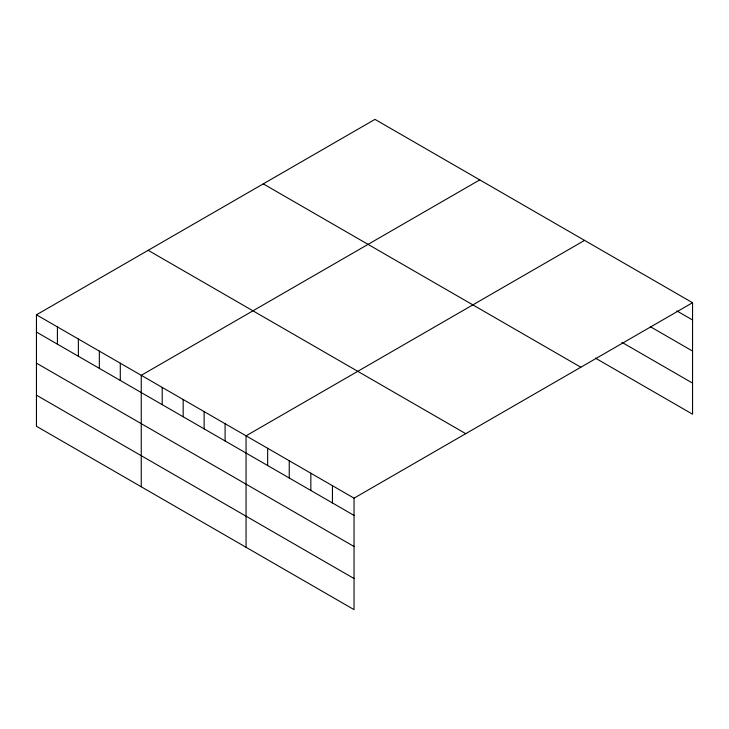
<?xml version="1.0" encoding="UTF-8"?>
<svg xmlns="http://www.w3.org/2000/svg" width="729" height="729" viewBox="0 0 729 729"><rect width="100%" height="100%" fill="white"/><g stroke="black" fill="none" stroke-linecap="round" stroke-linejoin="round"><path stroke-width="1.09" d="M36.45 314.81L354.039 498.162L354.039 609.626L36.45 426.274L36.45 314.81L374.961 119.374L692.55 302.726L692.55 414.19L595.365 358.085M479.764 179.881L141.253 375.317L141.253 486.781M584.567 240.388L246.056 435.824L246.056 547.288M354.039 498.162L692.55 302.726M676.84 310.909L692.55 319.976M650.341 326.701L692.55 351.068M621.873 342.293L692.55 383.099M263.251 183.863L580.84 367.225M148.16 250.311L465.749 433.673M36.45 332.05L354.039 515.412M36.45 363.142L354.039 546.504M36.45 395.182L354.039 578.534M332.442 485.696L332.442 502.946M310.846 473.23L310.846 490.48M289.249 460.764L289.249 478.005M267.652 448.289L267.652 465.539M225.097 423.722L225.097 440.972M204.138 411.621L204.138 428.871M183.179 399.519L183.179 416.769M162.212 387.418L162.212 404.668M120.294 363.215L120.294 380.465M99.335 351.114L99.335 368.364M78.368 339.012L78.368 356.262M57.409 326.911L57.409 344.161"/></g></svg>
